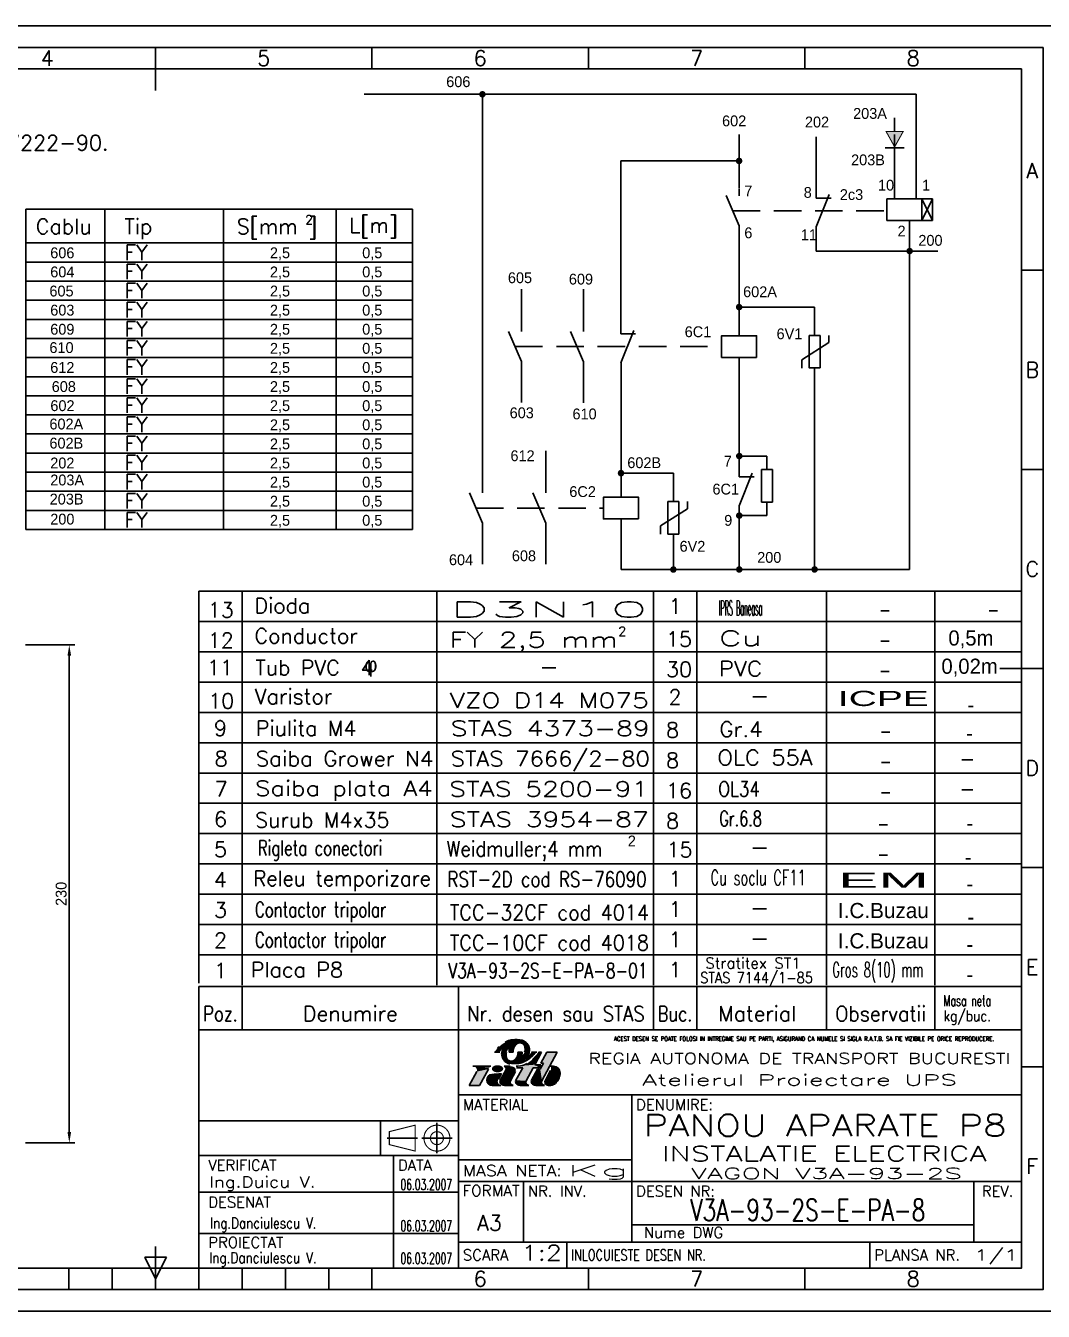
# Model space of a CAD drawing. Header units: millimetres. Extents: x 9 to 639, y 14 to 311.
# Drawn here: x 189.5 to 424.5, y 14.2 to 311.2 of the extents above; entities that cross this region are included whole.
import ezdxf
from ezdxf.enums import TextEntityAlignment as Align

# ---------------------------------------------------------------- set-up
doc = ezdxf.new("R2010")
doc.units = ezdxf.units.MM
doc.linetypes.add('HIDDEN', pattern=[9.525, 6.35, -3.175])
doc.layers.add('LIN_GR', color=3, linetype='Continuous')
doc.layers.add('LIN_SUB', color=7, linetype='Continuous')
doc.styles.add('ISO', font='SIMPLEX.shx')
doc.styles.add('ISOCP', font='SIMPLEX.SHX')
doc.styles.add('ROMANC', font='romanc')
doc.dimstyles.new('ISO-25', dxfattribs={"dimtxt": 2.5, "dimasz": 2.5, "dimexe": 1.25, "dimexo": 0.625, "dimtad": 1, "dimtxsty": 'Standard', "dimcen": 2.5, "dimadec": 0, "dimazin": 0, "dimtfac": 1, "dimtmove": 0, "dimatfit": 3, "dimfxl": 0, "dimarcsym": 0})

# ---------------------------------------------------------------- blocks, each defined once
blk = doc.blocks.new('ind3_12')
at = {"color": 70}
for p, q in [((0, 55), (-190, 55)), ((-190, 55), (-190, 0)), ((-130, 55), (-130, 0)), ((-130, 40), (0, 40)), ((-190, 26), (-130, 26))]:
    blk.add_line(p, q, dxfattribs=at)
at = {"color": 40}
for p, q in [((-121.71, 49.9), (-120.46, 49.9)), ((-118.34, 49.9), (-117.36, 49.9)), ((-115.31, 49.9), (-116.29, 49.9)), ((-111.94, 49.9), (-113.19, 49.9)), ((-112.95, 48.16), (-112.68, 48.4)), ((-112.68, 48.4), (-112.61, 48.47)), ((-110.84, 49.9), (-112.41, 46.97)), ((-110.84, 49.9), (-111.36, 49.9)), ((-109.64, 49.9), (-111.01, 47.32)), ((-107.23, 49.9), (-110.77, 43.26)), ((-107.23, 49.9), (-109.64, 49.9)), ((-125.82, 45.38), (-127.54, 42.15)), ((-122.56, 46.63), (-126.68, 46.63)), ((-123.11, 45.94), (-125.13, 42.15)), ((-120.12, 44.91), (-120.81, 43.6)), ((-119.12, 45.67), (-120.36, 43.36)), ((-118.05, 46.63), (-119.46, 46.63)), ((-116.85, 45.42), (-118, 43.26)), ((-115.18, 46.28), (-116.74, 43.36)), ((-116.7, 46.63), (-116.29, 46.65)), ((-116.6, 46.28), (-115.18, 46.28)), ((-116.29, 46.65), (-115.69, 46.73)), ((-115.69, 46.73), (-115.27, 46.82)), ((-115.27, 46.82), (-114.78, 46.97)), ((-114.78, 46.97), (-114.27, 47.24)), ((-112.77, 46.28), (-114.38, 43.26)), ((-111.75, 45.93), (-113.13, 43.36)), ((-112.77, 46.28), (-111.36, 46.28)), ((-112.41, 46.97), (-110.99, 46.97)), ((-111.75, 45.93), (-111.15, 45.93)), ((-110.99, 46.97), (-111.36, 46.28)), ((-110.41, 47.32), (-111.15, 45.93)), ((-111.01, 47.32), (-110.41, 47.32)), ((-108.74, 45.59), (-109.99, 43.26)), ((-108.78, 46.63), (-108.09, 46.63)), ((-125.13, 42.15), (-127.54, 42.15)), ((-120.23, 42.15), (-122.21, 42.15)), ((-117.39, 42.15), (-119.15, 42.15)), ((-117.39, 42.15), (-117.72, 42.33)), ((-113.77, 42.15), (-115.53, 42.15)), ((-113.77, 42.15), (-114.1, 42.33)), ((-110.16, 42.15), (-111.92, 42.15)), ((-110.16, 42.15), (-110.49, 42.33))]:
    blk.add_line(p, q, dxfattribs=at)
at = {"color": 240}
for p, q in [((-90, 40), (-90, 6)), ((-130, 34), (-190, 34)), ((-148, 34), (-148, 26)), ((-135, 33.5), (-135, 26.5)), ((-146.5, 30), (-139.5, 30)), ((-138.5, 30), (-131.5, 30)), ((-145, 26), (-145, 0)), ((-130, 25), (-90, 25)), ((-130, 20), (0, 20)), ((-115, 20), (-115, 6)), ((-11, 20), (-11, 6)), ((-190, 17.5), (-130, 17.5)), ((-90, 10), (-11, 10)), ((-190, 8), (-130, 8)), ((-130, 6), (0, 6)), ((-105, 6), (-105, 0)), ((-35, 6), (-35, 0))]:
    blk.add_line(p, q, dxfattribs=at)
at = {"color": 40}
for points in [[(-114.74, 49.9, 0.04888), (-114.64, 50.37, 0.067418), (-114.64, 50.71, 0.012512), (-114.71, 51.12, 0.046313), (-114.74, 51.23, 0.02866), (-114.83, 51.43, 0.04799), (-114.9, 51.53, 0.027533), (-115.01, 51.65, 0.02878), (-115.12, 51.74, 0.020408), (-115.27, 51.85, 0.028785), (-115.38, 51.91, 0.02307), (-115.48, 51.96, 0.025276), (-115.58, 51.99, 0.029587), (-115.69, 52.01, 0.0261), (-115.8, 52.02, 0.034106), (-115.93, 52.02, 0.03305), (-116.05, 52, 0.031407), (-116.17, 51.97, 0.027201), (-116.3, 51.91, 0.027571), (-116.45, 51.82, 0.032433), (-116.58, 51.73, 0.017982), (-116.7, 51.62, 0.025528), (-116.79, 51.53, 0.009898), (-116.89, 51.41, 0.014131), (-116.96, 51.31, 0.005952), (-117.02, 51.22, 0.007874), (-117.06, 51.15, 0.013516), (-117.13, 51.03, 0.012262), (-117.2, 50.9, 0.010996), (-117.25, 50.78, 0.020912), (-117.28, 50.71, 0.006638), (-117.28, 50.69, 0.003922), (-117.3, 50.64, 0.014081), (-117.33, 50.52, 0.011261), (-117.36, 50.37, 0.018498), (-117.36, 50.34, 0.00311), (-117.38, 50.18, 0.039527), (-117.38, 50.07, 0.0256), (-117.36, 49.9)], [(-113.68, 49.9, 0.047001), (-113.61, 50.39, 0.072657), (-113.64, 50.71, 0.024176), (-113.81, 51.3, 0.05712), (-113.92, 51.53, 0.02409), (-114.05, 51.71, 0.014395), (-114.28, 51.99, 0.046768), (-114.45, 52.15, 0.031027), (-114.74, 52.35)], [(-119.97, 49.9, 0.047001), (-120.05, 49.4, 0.072657), (-120.01, 49.08, 0.024176), (-119.84, 48.49, 0.05712), (-119.73, 48.26, 0.02409), (-119.6, 48.09, 0.014395), (-119.38, 47.81, 0.046768), (-119.2, 47.65, 0.031027), (-118.91, 47.44)], [(-118.91, 49.9, 0.04888), (-119.02, 49.43, 0.067418), (-119.01, 49.08, 0.012512), (-118.94, 48.67, 0.046313), (-118.91, 48.56, 0.02866), (-118.82, 48.37, 0.04799), (-118.75, 48.26, 0.027533), (-118.64, 48.15, 0.02878), (-118.53, 48.05, 0.020408), (-118.39, 47.95, 0.028785), (-118.28, 47.88, 0.02307), (-118.17, 47.84, 0.025276), (-118.07, 47.8, 0.029587), (-117.97, 47.78, 0.0261), (-117.85, 47.77, 0.034106), (-117.73, 47.77, 0.03305), (-117.6, 47.79, 0.031407), (-117.48, 47.83, 0.027201), (-117.36, 47.88, 0.027571), (-117.2, 47.97, 0.032433), (-117.07, 48.06, 0.017982), (-116.95, 48.18, 0.025528), (-116.87, 48.26, 0.009898), (-116.76, 48.39, 0.014131), (-116.7, 48.48, 0.005952), (-116.63, 48.57, 0.007874), (-116.59, 48.64, 0.013516), (-116.52, 48.76, 0.012262), (-116.45, 48.9, 0.010996), (-116.4, 49.02, 0.020912), (-116.38, 49.08, 0.006638), (-116.37, 49.11, 0.003922), (-116.35, 49.16, 0.014081), (-116.32, 49.28, 0.011261), (-116.29, 49.42, 0.018498), (-116.29, 49.45, 0.00311), (-116.27, 49.61, 0.039527), (-116.27, 49.73, 0.0256), (-116.29, 49.9)]]:
    blk.add_lwpolyline(points, format="xyb", dxfattribs=at)
at = {"color": 40, "flags": 128}
blk.add_lwpolyline([(-108.71, 42.18, 0.07519), (-108.1, 42.37, 0.103495), (-107.27, 43.01, 0.091904), (-106.74, 43.94, 0.085107), (-106.54, 45.08, 0.085107)], format="xyb", dxfattribs=at)
at = {"color": 240}
for points in [[(-146, 31.5, 0.25, 0.25, 0), (-140, 33, 0.25, 0.25, 0), (-140, 27, 0.25, 0.25, 0), (-146, 28.5, 0.25, 0.25, 0)], [(-135, 31.5, 0.25, 0.25, 1), (-135, 28.5, 0.25, 0.25, 1)]]:
    blk.add_lwpolyline(points, format="xyseb", close=True, dxfattribs=at)
blk.add_lwpolyline([(-135, 33, 0.25, 0.25, 1), (-135, 27, 0.25, 0.25, 1), (-135, 33, 0.25, 0.25, 1)], format="xyseb", dxfattribs=at)
at = {"color": 40}
for centre, radius, start, end in [((-96.55, 26.7), 34.29, 134.6817, 135.4865), ((-117.71, 49.53), 2.3, 144.0002, 170.76), ((-117.8, 49.83), 2.74, 113.911, 122.24), ((-115.81, 45.34), 7.65, 108.9325, 113.911), ((-115.07, 49.86), 3.27, 161.7905, 179.2848), ((-117.59, 50.52), 2.17, 96.8211, 108.9325), ((-116.41, 40.67), 12.1, 91.6964, 96.8211), ((-116.61, 47.25), 5.51, 78.6042, 91.6964), ((-116, 50.28), 2.42, 58.8019, 78.6042), ((-118.58, 49.94), 3.27, 341.7905, 359.2848), ((-115.94, 50.27), 2.3, 324.0002, 350.76), ((-145.94, 81.79), 47.13, 315, 315.973), ((-113.12, 49.86), 0.893, 316.8981, 318.6566), ((-115.09, 51.98), 4.23, 315.973, 321.3402), ((-122.28, 57.73), 13.43, 321.3402, 324.353), ((-122.21, 43.44), 1.29, 94.5979, 270), ((-177.94, 750.15), 707.62, 274.50891, 274.68697), ((-119.73, 46), 0.689, 331.9275, 66.4849), ((-117.66, 49.52), 2.42, 238.8019, 258.6042), ((-108.09, 45.08), 1.55, 0, 90), ((-120.23, 42.84), 0.689, 201.8729, 270), ((-119.75, 43.03), 0.689, 151.9275, 234.4615), ((-119.15, 43.87), 1.72, 234.4615, 270), ((-117.39, 42.94), 0.689, 151.9275, 241.9275), ((-116.14, 43.03), 0.689, 151.9275, 234.4615), ((-115.53, 43.87), 1.72, 234.4615, 270), ((-113.78, 42.94), 0.689, 151.9275, 241.9275), ((-112.52, 43.03), 0.689, 151.9275, 234.4615), ((-111.92, 43.87), 1.72, 234.4615, 270), ((-110.16, 42.94), 0.689, 151.9275, 241.9275), ((-109.38, 42.94), 0.689, 151.9275, 242.7821), ((-108.99, 43.7), 1.55, 242.7821, 280.2311)]:
    blk.add_arc(centre, radius, start, end, dxfattribs=at)
blk.add_point((0, 0))
for points in [[(-121.71, 49.9), (-120.46, 49.9), (-121.21, 50.52), (-120.18, 50.33)], [(-121.21, 50.52), (-120.18, 50.33), (-120.72, 51.03), (-119.93, 50.59)], [(-120.72, 51.03), (-119.93, 50.59), (-120.22, 51.49), (-119.57, 50.88)], [(-120.22, 51.49), (-119.57, 50.88), (-119.6, 51.93), (-118.18, 50.88)], [(-119.57, 50.88), (-118.18, 50.88), (-119.84, 50.38), (-118.6, 50.45)], [(-119.6, 51.93), (-118.18, 50.88), (-118.87, 52.35), (-118.18, 50.88)], [(-118.87, 52.35), (-118.18, 50.88), (-118.21, 52.6), (-118.18, 50.88)], [(-117.31, 50.61), (-118.27, 50.54), (-117.37, 50.27), (-118.32, 50.22)], [(-117.09, 51.1), (-118.18, 50.88), (-117.31, 50.61), (-118.27, 50.54)], [(-118.21, 52.6), (-118.18, 50.88), (-117.81, 52.68), (-118.18, 50.88)], [(-116.87, 52.76), (-118.18, 50.88), (-116.31, 52.75), (-118.18, 50.88)], [(-117.81, 52.68), (-118.18, 50.88), (-116.87, 52.76), (-118.18, 50.88)], [(-116.08, 51.99), (-116.31, 52.75), (-116.62, 51.7), (-118.18, 50.88)], [(-116.62, 51.7), (-118.18, 50.88), (-117.09, 51.1), (-118.18, 50.88)], [(-115.84, 51.99), (-116.08, 51.99), (-116.32, 51.86)], [(-116.31, 52.75), (-115.41, 52.63), (-115.84, 52.71)], [(-115.54, 51.98), (-115.41, 52.63), (-116.08, 51.99), (-116.31, 52.75)], [(-115.84, 51.99), (-115.54, 51.98), (-115.91, 51.97), (-115.51, 51.96)], [(-115.73, 51.96), (-115.33, 51.85), (-115.51, 51.96)], [(-115.09, 51.72), (-114.87, 52.42), (-115.54, 51.98), (-115.41, 52.63)], [(-115.41, 52.63), (-114.87, 52.42), (-115.11, 52.53)], [(-114.87, 51.48), (-114.18, 51.87), (-115.09, 51.72), (-114.87, 52.42)], [(-114.87, 52.42), (-114.18, 51.87), (-114.48, 52.17)], [(-114.68, 50.99), (-113.86, 51.41), (-114.87, 51.48), (-114.18, 51.87)], [(-114.63, 50.55), (-113.67, 50.85), (-114.68, 50.99), (-113.86, 51.41)], [(-114.65, 50.25), (-113.62, 50.26), (-114.63, 50.55), (-113.67, 50.85)], [(-113.67, 50.85), (-113.62, 50.26), (-113.61, 50.56)], [(-119.97, 49.9), (-118.91, 49.9), (-120.05, 49.4), (-119, 49.53)], [(-120.05, 49.4), (-119, 49.53), (-119.94, 48.79), (-119, 49.02)], [(-120.05, 49.4), (-119.94, 48.79), (-120.04, 49.24)], [(-120.04, 49.24), (-119.94, 48.79), (-120.03, 49.13)], [(-119.84, 50.38), (-118.6, 50.45), (-119.97, 49.9), (-118.91, 49.9)], [(-119.94, 48.79), (-119, 49.02), (-119.72, 48.25), (-118.92, 48.6)], [(-119.72, 48.25), (-118.92, 48.6), (-119.33, 47.76), (-118.75, 48.27)], [(-119.33, 47.76), (-118.75, 48.27), (-118.77, 47.37), (-118.43, 47.98)], [(-118.77, 47.37), (-118.43, 47.98), (-118.32, 47.19), (-118.12, 47.82)], [(-117.37, 50.27), (-118.32, 50.22), (-117.36, 49.9), (-118.34, 49.9)], [(-118.32, 47.19), (-118.12, 47.82), (-117.71, 47.07), (-117.72, 47.77)], [(-117.71, 47.07), (-117.72, 47.77), (-117.14, 47.03), (-117.33, 47.9)], [(-117.14, 47.03), (-117.33, 47.9), (-116.45, 47.06), (-117.04, 48.09)], [(-116.45, 47.06), (-117.04, 48.09), (-115.94, 47.1), (-116.74, 48.42)], [(-116.7, 48.48), (-115.12, 47.31), (-116.74, 48.42)], [(-116.7, 48.48), (-116.7, 48.48), (-116.74, 48.42)], [(-115.94, 47.1), (-116.74, 48.42), (-115.12, 47.31), (-116.74, 48.42)], [(-116.45, 48.9), (-115.12, 47.31), (-116.7, 48.48)], [(-116.4, 49.03), (-115.48, 48.92), (-116.45, 48.9), (-115.12, 47.31)], [(-116.29, 49.44), (-115.35, 49.44), (-116.4, 49.03), (-115.48, 48.92)], [(-116.29, 49.9), (-115.31, 49.9), (-116.29, 49.44), (-115.35, 49.44)], [(-115.48, 48.92), (-114.09, 48.92), (-115.01, 49.4), (-113.85, 49.33)], [(-115.48, 48.92), (-114.59, 48.13), (-115.12, 47.31)], [(-115.48, 48.92), (-114.09, 48.92), (-114.18, 47.78), (-115.12, 47.31)], [(-115.01, 49.4), (-113.85, 49.33), (-114.75, 49.87), (-113.72, 49.72)], [(-114.75, 49.87), (-113.72, 49.72), (-114.65, 50.25), (-113.62, 50.26)], [(-114.09, 48.92), (-114.18, 47.78), (-114.59, 48.13)], [(-114.09, 48.92), (-113.61, 48.17), (-114.18, 47.78)], [(-113.69, 49.23), (-112.95, 48.75), (-114.09, 48.92), (-113.61, 48.17)], [(-113.49, 47.75), (-113.9, 47.46), (-112.41, 46.97)], [(-113.4, 49.55), (-112.44, 49.28), (-113.69, 49.23), (-112.95, 48.75)], [(-113.03, 48.1), (-112.41, 46.97), (-113.49, 47.75), (-112.41, 46.97)], [(-113.19, 49.9), (-111.94, 49.9), (-113.4, 49.55), (-112.44, 49.28)], [(-112.65, 48.42), (-112.41, 46.97), (-113.03, 48.1), (-112.41, 46.97)], [(-112.22, 48.86), (-112.41, 46.97), (-112.65, 48.42), (-112.41, 46.97)], [(-111.36, 49.9), (-110.84, 49.9), (-111.76, 49.37), (-112.41, 46.97)], [(-111.76, 49.37), (-112.41, 46.97), (-112.22, 48.86), (-112.41, 46.97)], [(-110.41, 47.32), (-107.23, 49.9), (-111.15, 45.93), (-110.73, 43.34)], [(-109.64, 49.9), (-107.23, 49.9), (-111.01, 47.32), (-110.41, 47.32)], [(-125.82, 45.38), (-123.11, 45.94), (-127.54, 42.15), (-125.13, 42.15)], [(-126.68, 46.63), (-122.56, 46.63), (-126.26, 46.53), (-122.84, 46.34)], [(-126.26, 46.53), (-122.84, 46.34), (-125.96, 46.29), (-123.05, 46.05)], [(-123.05, 46.05), (-125.96, 46.29), (-123.11, 45.94), (-125.77, 45.87)], [(-125.76, 45.63), (-123.11, 45.94), (-125.82, 45.38)], [(-125.77, 45.87), (-123.11, 45.94), (-125.76, 45.63), (-123.11, 45.94)], [(-122.31, 44.73), (-120.12, 44.91), (-123.17, 44.3), (-120.81, 43.6)], [(-122.31, 44.73), (-123.17, 44.3), (-122.7, 44.64), (-123.04, 44.43)], [(-122.28, 46.18), (-122.28, 45.84), (-122.31, 46.03)], [(-122.2, 46.34), (-122.22, 45.73), (-122.28, 46.18), (-122.28, 45.84)], [(-122.07, 46.5), (-122.04, 45.53), (-122.2, 46.34), (-122.22, 45.73)], [(-121.94, 46.59), (-121.9, 45.43), (-122.07, 46.5), (-122.04, 45.53)], [(-121.78, 46.68), (-121.71, 45.34), (-121.94, 46.59), (-121.9, 45.43)], [(-121.62, 46.75), (-121.56, 45.28), (-121.78, 46.68), (-121.71, 45.34)], [(-121.46, 46.79), (-121.43, 45.25), (-121.62, 46.75), (-121.56, 45.28)], [(-121.33, 46.82), (-121.31, 45.23), (-121.46, 46.79), (-121.43, 45.25)], [(-121.21, 46.83), (-121.2, 45.22), (-121.33, 46.82), (-121.31, 45.23)], [(-121.21, 46.83), (-121.1, 46.84), (-121.09, 45.21)], [(-121.09, 45.21), (-120.9, 45.21), (-121.21, 46.83), (-121.2, 45.22)], [(-121.1, 46.84), (-120.91, 46.84), (-121.09, 45.21), (-120.9, 45.21)], [(-120.9, 45.21), (-120.91, 46.84), (-120.81, 45.22), (-120.81, 46.83)], [(-120.81, 45.22), (-120.81, 46.83), (-120.68, 45.23), (-120.69, 46.82)], [(-120.68, 45.23), (-120.69, 46.82), (-120.56, 45.25), (-120.55, 46.79)], [(-120.56, 45.25), (-120.55, 46.79), (-120.42, 45.29), (-120.43, 46.76)], [(-120.42, 45.29), (-120.43, 46.76), (-120.27, 45.34), (-120.27, 46.7)], [(-120.36, 43.36), (-116.85, 45.42), (-120.42, 42.88), (-118, 43.26)], [(-119.12, 45.67), (-116.78, 45.9), (-120.36, 43.36), (-116.85, 45.42)], [(-120.27, 45.34), (-120.27, 46.7), (-120.14, 45.41), (-120.13, 46.63)], [(-120.14, 45.41), (-120.13, 46.63), (-119.97, 45.52), (-119.99, 46.54)], [(-119.97, 45.52), (-119.99, 46.54), (-119.84, 45.65), (-119.88, 46.44)], [(-119.84, 45.65), (-119.88, 46.44), (-119.74, 45.8), (-119.77, 46.3)], [(-119.74, 45.8), (-119.77, 46.3), (-119.71, 45.9), (-119.72, 46.2)], [(-119.72, 46.2), (-119.71, 45.9), (-119.7, 46.13), (-119.69, 46.02)], [(-119.46, 46.63), (-118.05, 46.63), (-119.08, 46.21), (-117.05, 46.31)], [(-119.25, 46.4), (-119.09, 46.04), (-119.08, 46.21)], [(-119.08, 46.21), (-117.05, 46.31), (-119.12, 45.67), (-116.78, 45.9)], [(-118.05, 46.63), (-117.05, 46.31), (-117.7, 46.59), (-117.41, 46.5)], [(-117.05, 46.31), (-116.78, 45.9), (-116.88, 46.12)], [(-116.78, 45.9), (-116.85, 45.42), (-116.77, 45.67)], [(-115.18, 46.28), (-112.77, 46.28), (-116.74, 43.36), (-114.38, 43.26)], [(-116.22, 46.66), (-116.7, 46.63), (-116.6, 46.28)], [(-116.6, 46.28), (-111.36, 46.28), (-116.22, 46.66), (-112.41, 46.97)], [(-116.22, 46.66), (-115.25, 46.82), (-115, 46.76)], [(-115.25, 46.82), (-114.79, 46.97), (-115, 46.76)], [(-115, 46.76), (-115, 46.76), (-114.79, 46.97), (-114.45, 46.8)], [(-114.35, 47.19), (-112.41, 46.97), (-114.79, 46.97), (-114.45, 46.8)], [(-113.9, 47.46), (-112.41, 46.97), (-114.35, 47.19), (-112.41, 46.97)], [(-111.75, 45.93), (-111.15, 45.93), (-113.13, 43.36), (-110.77, 43.26)], [(-112.41, 46.97), (-110.99, 46.97), (-111.36, 46.28)], [(-111.15, 45.93), (-110.77, 43.26), (-110.73, 43.34)], [(-109.99, 43.26), (-108.74, 45.59), (-106.74, 43.94)], [(-108.78, 46.63), (-108.43, 46.63), (-108.69, 46.43), (-108.49, 46.44)], [(-108.74, 45.59), (-108.09, 46.63), (-108.66, 45.8)], [(-108.74, 45.59), (-106.98, 46.16), (-108.09, 46.63)], [(-108.74, 45.59), (-106.54, 45.08), (-106.98, 46.16)], [(-108.74, 45.59), (-106.74, 43.94), (-106.54, 45.08)], [(-108.69, 46.43), (-108.49, 46.44), (-108.64, 46.23), (-108.56, 46.21)], [(-108.43, 46.63), (-108.63, 46.02), (-108.09, 46.63), (-108.66, 45.8)], [(-108.66, 45.8), (-108.66, 45.8), (-108.43, 46.63), (-108.63, 46.02)], [(-108.64, 46.23), (-108.56, 46.21), (-108.63, 46.02)], [(-108.09, 46.63), (-106.98, 46.16), (-107.61, 46.55), (-107.23, 46.37)], [(-106.98, 46.16), (-106.54, 45.08), (-106.83, 45.98), (-106.62, 45.57)], [(-106.54, 45.08), (-106.74, 43.94), (-106.59, 44.51)], [(-123.17, 44.3), (-120.81, 43.6), (-123.49, 43.38), (-120.95, 43.16)], [(-123.17, 44.3), (-123.49, 43.38), (-123.29, 44.14), (-123.45, 43.79)], [(-123.49, 43.38), (-120.95, 43.16), (-123.49, 43.38), (-120.87, 42.58)], [(-123.49, 43.38), (-123.1, 42.51), (-123.42, 43), (-123.25, 42.69)], [(-123.49, 43.38), (-120.87, 42.58), (-123.1, 42.51), (-120.62, 42.27)], [(-123.1, 42.51), (-122.21, 42.15), (-122.93, 42.37), (-122.61, 42.22)], [(-123.1, 42.51), (-120.62, 42.27), (-122.21, 42.15), (-120.23, 42.15)], [(-120.42, 42.88), (-120.36, 43.36), (-120.43, 43.1)], [(-120.42, 42.88), (-118, 43.26), (-120.15, 42.47), (-118.06, 42.75)], [(-120.15, 42.47), (-120.42, 42.88), (-120.32, 42.64)], [(-120.15, 42.47), (-118.06, 42.75), (-119.15, 42.15), (-117.72, 42.33)], [(-119.15, 42.15), (-120.15, 42.47), (-119.72, 42.25)], [(-119.15, 42.15), (-117.72, 42.33), (-117.39, 42.15)], [(-118.02, 43.03), (-117.9, 42.55), (-118.06, 42.75)], [(-116.74, 43.36), (-116.81, 42.88), (-116.82, 43.14)], [(-116.74, 43.36), (-114.38, 43.26), (-116.81, 42.88), (-114.44, 42.75)], [(-116.52, 42.46), (-116.81, 42.88), (-116.71, 42.66)], [(-116.81, 42.88), (-114.44, 42.75), (-116.52, 42.46), (-114.12, 42.34)], [(-115.53, 42.15), (-116.54, 42.47), (-116.1, 42.25)], [(-116.52, 42.46), (-114.12, 42.34), (-115.53, 42.15), (-113.77, 42.15)], [(-114.42, 42.94), (-114.29, 42.55), (-114.44, 42.75)], [(-114.36, 43.31), (-114.4, 43.15), (-114.38, 43.26)], [(-113.13, 43.36), (-113.19, 42.89), (-113.2, 43.13)], [(-113.13, 43.36), (-110.77, 43.26), (-113.19, 42.89)], [(-113.19, 42.89), (-110.77, 43.26), (-110.82, 42.72)], [(-112.92, 42.47), (-113.19, 42.89), (-113.1, 42.66)], [(-113.19, 42.89), (-110.82, 42.72), (-112.92, 42.47)], [(-112.92, 42.47), (-110.82, 42.72), (-111.92, 42.15)], [(-111.92, 42.15), (-112.92, 42.47), (-112.49, 42.25)], [(-110.82, 42.72), (-111.92, 42.15), (-110.49, 42.33)], [(-110.49, 42.33), (-110.16, 42.15), (-111.92, 42.15)], [(-110.8, 42.98), (-110.66, 42.53), (-110.82, 42.72)], [(-110.73, 43.34), (-110.78, 43.14), (-110.77, 43.26)], [(-109.99, 43.26), (-110.04, 42.73), (-110.07, 42.99)], [(-110.04, 42.73), (-109.99, 43.26), (-109.7, 42.32)], [(-109.7, 42.32), (-110.04, 42.73), (-109.91, 42.5)], [(-109.99, 43.26), (-107.27, 43.01), (-106.74, 43.94)], [(-109.99, 43.26), (-108.1, 42.37), (-107.27, 43.01)], [(-109.99, 43.26), (-108.71, 42.18), (-108.1, 42.37)], [(-109.99, 43.26), (-109.7, 42.32), (-108.71, 42.18)], [(-108.71, 42.18), (-109.7, 42.32), (-109.23, 42.17)], [(-109.7, 42.32), (-109.7, 42.32), (-108.71, 42.18)], [(-107.27, 43.01), (-108.1, 42.37), (-107.66, 42.64)], [(-106.74, 43.94), (-107.27, 43.01), (-106.96, 43.45)]]:
    blk.add_solid(points, dxfattribs=at)
at = {"color": 40, "style": 'ISO', "width": 0.77078}
blk.add_text('ACEST DESEN SE POATE FOLOSI IN INTREGIME SAU PE PARTI, ASIGURAND CA NUMELE SI SIGLA R.A.T.B. SA FIE VIZIBILE PE ORICE REPRODUCERE.', height=1, dxfattribs=at).set_placement((-94.13, 52.45), (-6.3, 52.45), align=Align.FIT)
at = {"color": 240}
for s, style, width, p, p2 in [('REGIA AUTONOMA DE TRANSPORT BUCURESTI', 'ROMANC', 1.063101, (-100.04, 47.17), (-2.58, 47.17)), ('Atelierul Proiectare UPS', 'ROMANC', 1.425107, (-87.65, 42.18), (-14.86, 42.18)), ('MASA NETA:', 'ISO', 1.009422, (-129, 21.25), (-106.17, 21.25)), ('FORMAT', 'ISO', 0.917397, (-129.11, 16.61), (-115.89, 16.61)), ('INLOCUIESTE DESEN NR.', 'ISO', 0.687691, (-104, 1.75), (-72.89, 1.75))]:
    blk.add_text(s, height=2.5, dxfattribs=dict(at, style=style, width=width)).set_placement(p, p2, align=Align.FIT)
at = {"color": 240, "style": 'ISO'}
for s, p in [('MATERIAL', (-129, 36.5)), ('DENUMIRE:', (-89, 36.5)), ('VERIFICAT', (-187.81, 22.5)), ('DATA', (-144, 22.5)), ('NR. INV.', (-114, 16.5)), ('DESEN NR:', (-89, 16.5)), ('DESENAT', (-187.81, 13.97)), ('PROIECTAT', (-187.81, 4.66)), ('SCARA', (-129, 1.75)), ('PLANSA NR.', (-34, 1.75))]:
    blk.add_text(s, height=2.5, dxfattribs=at).set_placement(p)
blk.add_text('REV.', height=2.5, dxfattribs=at).set_placement((-5.5, 17.75), align=Align.MIDDLE)
at = {"color": 50, "style": 'ISO'}
for tag, height, width, p, p2 in [('MATERIAL', 3.5, 1.837708, (-127.1, 31.84), (-91.87, 31.84)), ('STAS_MATERIAL', 3.5, 2.784754, (-126.09, 25.95), (-91.75, 25.95)), ('ANSAMBLU', 3.5, 2.48631, (-83.01, 24.67), (-8.01, 24.67)), ('VERIFICAT', 2.5, 0.86708, (-187.61, 18.63), (-163.04, 18.63)), ('DESENAT', 2.5, 1.026691, (-187.39, 9.14), (-162.83, 9.14)), ('PROIECTAT', 2.5, 1.037581, (-187.61, 1.12), (-162.78, 1.12)), ('SCARA', 3.5, 1.565143, (-115.5, 1.75), (-106.11, 1.75))]:
    blk.add_attdef(tag, text='', height=height, dxfattribs=dict(at, width=width)).set_placement(p, p2, align=Align.FIT)
at = {"color": 70, "style": 'ISO'}
for tag, width, p, p2 in [('DENUMIRE_DESEN', 1.844561, (-87.29, 30.44), (-3.41, 30.44)), ('NUMAR_DESEN', 1.112195, (-76.49, 10.87), (-22.2, 10.87))]:
    blk.add_attdef(tag, text='', height=5, dxfattribs=dict(at, width=width)).set_placement(p, p2, align=Align.FIT)
at = {"color": 240, "style": 'ISO'}
for tag, width, p, p2 in [('MASA', 3.701178, (-105.03, 21.25), (-90.49, 21.25)), ('SUBANSAMBLU', 3.628523, (-76.35, 20.58), (-13.71, 20.58)), ('DATA', 0.588678, (-143.42, 18.04), (-131.51, 18.04)), ('DATA', 0.588678, (-143.42, 8.49), (-131.51, 8.49)), ('DATA', 0.588678, (-143.42, 0.97), (-131.51, 0.97)), ('PLANSA', 1.983142, (-10.91, 1.75), (-0.76, 1.75))]:
    blk.add_attdef(tag, text='', height=2.5, dxfattribs=dict(at, width=width)).set_placement(p, p2, align=Align.FIT)
at = {"color": 50, "style": 'ISO'}
blk.add_attdef('FORMAT', text='', height=3.5, dxfattribs=at).set_placement((-122.83, 8.67), align=Align.CENTER)
at = {"color": 240, "style": 'ISO'}
blk.add_attdef('NUME_DWG', (-87.2, 6.95), '', height=2.5, dxfattribs=at)
blk = doc.blocks.new('a3')
at = {"color": 70}
for p, q in [((-210, 282), (-210, 292)), ((-160, 287), (-160, 292)), ((-110, 287), (-110, 292)), ((-60, 287), (-60, 292)), ((-5, 240.5), (-10, 240.5)), ((-5, 194.5), (-10, 194.5)), ((-15, 148.5), (-5, 148.5)), ((-5, 102.5), (-10, 102.5)), ((-5, 56.5), (-10, 56.5)), ((-210, 10), (-210, 15)), ((-212.5, 12.5), (-207.5, 12.5)), ((-210, 7.5), (-212.5, 12.5)), ((-207.5, 12.5), (-210, 7.5)), ((-230, 5), (-230, 10)), ((-220, 5), (-220, 10)), ((-210, 10), (-210, 5)), ((-200, 5), (-200, 10)), ((-190, 5), (-190, 10)), ((-180, 5), (-180, 10)), ((-170, 5), (-170, 10)), ((-160, 5), (-160, 10)), ((-110, 5), (-110, 10)), ((-60, 5), (-60, 10)), ((-260, 5), (-160, 5))]:
    blk.add_line(p, q, dxfattribs=at)
at = {"color": 240}
for points in [[(0, 297), (-420, 297), (-420, 0), (0, 0)], [(-5, 292), (-415, 292), (-415, 5), (-5, 5)]]:
    blk.add_lwpolyline(points, close=True, dxfattribs=at)
at = {"color": 70}
blk.add_lwpolyline([(-10, 287), (-410, 287), (-410, 10), (-10, 10)], close=True, dxfattribs=at)
at = {"color": 50, "style": 'ISO'}
for s, p in [('4', (-235, 289.5)), ('5', (-185, 289.5)), ('6', (-135, 289.5)), ('7', (-85, 289.5)), ('8', (-35, 289.5)), ('A', (-7.5, 263.5)), ('B', (-7.5, 217.5)), ('C', (-7.5, 171.5)), ('D', (-7.5, 125.5)), ('E', (-7.5, 79.5)), ('F', (-7.5, 33.5)), ('6', (-135, 7.5)), ('7', (-85, 7.5)), ('8', (-35, 7.5))]:
    blk.add_text(s, height=3.5, dxfattribs=at).set_placement(p, align=Align.MIDDLE)
blk = doc.blocks.new('*D7')
at = {"color": 0, "lineweight": -2}
for p, q in [((189.41, 168.15), (200.77, 168.15)), ((199.52, 165.65), (199.52, 55.65)), ((189.41, 53.15), (200.77, 53.15))]:
    blk.add_line(p, q, dxfattribs=at)
at = {"color": 0}
for points in [[(199.1, 165.65), (199.94, 165.65), (199.52, 168.15)], [(199.1, 55.65), (199.94, 55.65), (199.52, 53.15)]]:
    blk.add_solid(points, dxfattribs=at)
at = {"layer": 'Defpoints', "color": 0}
for p in [(188.79, 168.15), (188.79, 53.15), (199.52, 53.15)]:
    blk.add_point(p, dxfattribs=at)
at = {"color": 0, "insert": (197.65, 110.65), "char_height": 2.5, "attachment_point": 5, "rotation": 90}
blk.add_mtext('230', dxfattribs=at)

msp = doc.modelspace()

# ---------------------------------------------------------------- linework, layer by layer
at = {"color": 2}
for p, q in [((267.6361, 295.3711), (294.9463, 295.3711)), ((395.1257, 295.3711), (294.9285, 295.3711)), ((294.9463, 255.5725), (294.9463, 295.3711)), ((395.1257, 286.0598), (395.1257, 295.3711)), ((390.1619, 286.8022), (390.1619, 289.9056)), ((354.2339, 273.7483), (354.2339, 286.0598)), ((372.0518, 273.2132), (372.0518, 285.5248)), ((390.1619, 273.7483), (390.1619, 286.0598)), ((395.1257, 273.7483), (395.1257, 286.0598)), ((390.1619, 283.1287), (390.1619, 279.904)), ((326.9237, 279.98), (354.2339, 279.98)), ((326.9237, 255.5725), (326.9237, 279.98)), ((354.2339, 271.9452), (354.2339, 273.5808)), ((390.1619, 271.2483), (390.1619, 273.7483)), ((395.1257, 271.2483), (395.1257, 273.7483)), ((354.2339, 264.9632), (351.2339, 271.9632)), ((372.0518, 271.3744), (372.0518, 273.2132)), ((372.0518, 264.7132), (375.0518, 272.2132)), ((398.9102, 271.2483), (388.3461, 271.2483)), ((388.3461, 271.2483), (388.3461, 266.2483)), ((398.9102, 266.2483), (398.9102, 271.2483)), ((354.2339, 264.9632), (354.2339, 263.5832)), ((372.0518, 264.7132), (372.0518, 259.1489)), ((388.3461, 266.2483), (398.9102, 266.2483)), ((393.6281, 263.7468), (393.6281, 266.2483)), ((354.2339, 255.5725), (354.2339, 264.2732)), ((393.6281, 255.5725), (393.6281, 263.7468)), ((372.0518, 259.1489), (400.0976, 259.1489)), ((294.9463, 204.8968), (294.9463, 255.5725)), ((326.9237, 241.8321), (326.9237, 255.5725)), ((354.2339, 255.5725), (354.2339, 245.8326)), ((393.6281, 185.6036), (393.6281, 255.5725)), ((303.9951, 242.2235), (303.9951, 250.3507)), ((318.3059, 242.1996), (318.3059, 250.3269)), ((354.2339, 246.2076), (371.6725, 246.2076)), ((354.2339, 245.8326), (354.2339, 242.0821)), ((371.6725, 246.2076), (371.6725, 240.888)), ((303.9951, 233.606), (300.9951, 240.606)), ((303.9951, 240.5879), (303.9951, 242.2235)), ((318.3059, 233.5821), (315.3059, 240.5821)), ((318.3059, 240.5641), (318.3059, 242.1996)), ((326.9237, 239.9932), (326.9237, 241.8321)), ((326.9237, 233.3321), (329.9237, 240.8321)), ((354.2339, 239.5821), (354.2339, 242.0821)), ((371.6725, 239.638), (371.6725, 240.888)), ((368.695, 234.0556), (374.941, 237.9968)), ((374.941, 237.9968), (374.941, 239.647)), ((303.9951, 233.606), (303.9951, 232.226)), ((303.9951, 224.1403), (303.9951, 232.2676)), ((318.3059, 233.5821), (318.3059, 232.2021)), ((318.3059, 224.1165), (318.3059, 232.2438)), ((326.9583, 233.4186), (326.9583, 202.2793)), ((354.2685, 208.8301), (354.2685, 234.5821)), ((368.695, 232.085), (368.695, 234.0556)), ((371.6725, 232.138), (371.6725, 222.6645)), ((371.6725, 213.1946), (371.6725, 222.6645)), ((309.554, 204.8968), (309.554, 213.0241)), ((360.6761, 211.7859), (354.2685, 211.7859)), ((360.6761, 208.6658), (360.6761, 211.7859)), ((371.6725, 213.1946), (371.6725, 185.5944)), ((354.2685, 206.9912), (354.2685, 208.8301)), ((326.9583, 207.8437), (339.0502, 207.8437)), ((339.0502, 207.8437), (339.0502, 202.5241)), ((354.2685, 200.3301), (357.2685, 207.8301)), ((294.9463, 196.2793), (291.9463, 203.2793)), ((294.9463, 203.2613), (294.9463, 204.8968)), ((309.554, 196.2793), (306.554, 203.2793)), ((309.554, 203.2613), (309.554, 204.8968)), ((339.0502, 201.2741), (339.0502, 202.5241)), ((336.0727, 195.6917), (342.3187, 199.6329)), ((342.3187, 199.6329), (342.3187, 201.2831)), ((354.2685, 200.3301), (354.2685, 198.8301)), ((360.6761, 201.1658), (360.6761, 198.0457)), ((294.9463, 196.2793), (294.9463, 194.8993)), ((309.554, 196.2793), (309.554, 194.8993)), ((326.9786, 185.5757), (326.9786, 197.2793)), ((354.2685, 198.8301), (354.2685, 195.6928)), ((360.6761, 198.0457), (354.2685, 198.0457)), ((294.9463, 186.8137), (294.9463, 194.9409)), ((309.554, 186.8137), (309.554, 194.9409)), ((336.0727, 193.7211), (336.0727, 195.6917)), ((339.0502, 193.7741), (339.0502, 185.5808)), ((354.2685, 185.5871), (354.2685, 195.6928)), ((326.9786, 185.5757), (393.6281, 185.6036))]:
    msp.add_line(p, q, dxfattribs=at)
at = {"color": 1}
for p, q in [((189.4714, 268.8492), (189.4714, 194.8215)), ((189.4714, 268.8492), (278.8249, 268.8492)), ((207.6955, 268.8492), (207.6955, 194.8215)), ((235.1754, 268.8492), (235.1754, 194.8215)), ((261.1533, 268.8492), (261.1533, 194.8215)), ((278.8249, 268.8492), (278.8249, 194.8215)), ((189.4714, 261.0302), (278.8249, 261.0302)), ((190.0239, 261.0302), (278.8249, 261.0302)), ((189.4714, 256.6163), (278.8249, 256.6163)), ((189.4714, 252.2024), (278.8249, 252.2024)), ((189.4714, 247.7885), (278.8249, 247.7885)), ((189.4714, 243.3746), (278.8249, 243.3746)), ((189.4714, 238.9607), (278.8249, 238.9607)), ((189.4714, 234.5468), (278.8249, 234.5468)), ((189.4714, 230.1328), (278.8249, 230.1328)), ((189.4714, 225.7189), (278.8249, 225.7189)), ((189.4714, 221.305), (278.8249, 221.305)), ((189.4714, 216.8911), (278.8249, 216.8911)), ((189.4714, 212.4772), (278.8249, 212.4772)), ((189.4714, 208.0633), (278.8249, 208.0633)), ((189.4714, 203.6494), (278.8249, 203.6494)), ((189.4714, 199.2355), (278.8249, 199.2355)), ((189.4714, 194.8215), (278.8249, 194.8215))]:
    msp.add_line(p, q, dxfattribs=at)
at = {"color": 2, "linetype": 'HIDDEN'}
for p, q in [((352.7339, 268.4632), (388.3461, 268.4632)), ((302.5054, 237.0821), (350.1839, 237.0821)), ((293.4463, 199.7793), (322.9083, 199.7793))]:
    msp.add_line(p, q, dxfattribs=at)
at = {"color": 240}
for p, q in [((229.4378, 180.5665), (419.5479, 180.5665)), ((229.4378, 173.5665), (419.5479, 173.5665)), ((229.4378, 166.5665), (419.5479, 166.5665)), ((229.4378, 159.5665), (419.5479, 159.5665)), ((229.4378, 152.5665), (419.5479, 152.5665)), ((229.4378, 145.5665), (419.5479, 145.5665)), ((229.4378, 138.5665), (419.5479, 138.5665)), ((229.4378, 131.5665), (419.5479, 131.5665)), ((229.4378, 124.5665), (419.5479, 124.5665)), ((229.4378, 117.5665), (419.5479, 117.5665)), ((229.4378, 110.5665), (419.5479, 110.5665)), ((229.4378, 103.5665), (419.5479, 103.5665)), ((229.4378, 96.5665), (419.5479, 96.5665))]:
    msp.add_line(p, q, dxfattribs=at)
at = {"color": 2, "const_width": 0.75}
for points in [[(294.5713, 295.3711, 1), (295.3213, 295.3711, 1)], [(353.8589, 279.98, 1), (354.6089, 279.98, 1)], [(393.253, 259.1489, 1), (394.003, 259.1489, 1)], [(353.8589, 246.2076, 1), (354.6089, 246.2076, 1)], [(353.8935, 211.7859, 1), (354.6435, 211.7859, 1)], [(326.5833, 207.8437, 1), (327.3333, 207.8437, 1)], [(353.8935, 198.0457, -1), (354.6435, 198.0457, -1)], [(338.6752, 185.5808, 1), (339.4252, 185.5808, 1)], [(353.8935, 185.5871, 1), (354.6435, 185.5871, 1)], [(371.2975, 185.5944, 1), (372.0475, 185.5944, 1)]]:
    msp.add_lwpolyline(points, format="xyb", close=True, dxfattribs=at)
at = {"color": 2, "const_width": 0.24, "flags": 128}
msp.add_lwpolyline([(390.1619, 283.2283), (392.1239, 286.7582), (388.1999, 286.7582)], close=True, dxfattribs=at)
at = {"color": 2, "flags": 128}
for points in [[(392.3267, 283.0039), (387.995, 283.0039)], [(372.0518, 271.3744), (375.4665, 271.3744)], [(326.9237, 239.9932), (330.3384, 239.9932)], [(354.2685, 206.9912), (357.6832, 206.9912)]]:
    msp.add_lwpolyline(points, dxfattribs=at)
at = {"color": 2}
for points in [[(398.9102, 266.2483), (396.445, 271.2483)], [(398.9102, 271.2483), (396.445, 266.2483), (396.445, 271.2483)]]:
    msp.add_lwpolyline(points, dxfattribs=at)
at = {"color": 2, "flags": 128}
for points in [[(358.2839, 234.5821), (358.2839, 239.5821), (350.1839, 239.5821), (350.1839, 234.5821)], [(372.9225, 232.138), (372.9225, 239.638), (370.4225, 239.638), (370.4225, 232.138)], [(361.9261, 201.1658), (361.9261, 208.6658), (359.4261, 208.6658), (359.4261, 201.1658)], [(331.0083, 197.2793), (331.0083, 202.2793), (322.9083, 202.2793), (322.9083, 197.2793)], [(340.3002, 193.7741), (340.3002, 201.2741), (337.8002, 201.2741), (337.8002, 193.7741)]]:
    msp.add_lwpolyline(points, close=True, dxfattribs=at)
at = {"color": 70}
for points in [[(229.4378, 89.9948), (229.4378, 180.5665)], [(239.4378, 89.5665), (239.4378, 180.5665)], [(284.4378, 89.5665), (284.4378, 180.5665)], [(334.4378, 89.5665), (334.4378, 180.5665)], [(344.4378, 89.5665), (344.4378, 180.5665)], [(374.4378, 89.5665), (374.4378, 180.5665)], [(399.4378, 89.5665), (399.4378, 180.5665)]]:
    msp.add_lwpolyline(points, dxfattribs=at)
at = {"color": 3}
for points in [[(229.4378, 89.2145), (419.4378, 89.2145)], [(229.4378, 79.2145), (229.4378, 89.2145)], [(239.4378, 79.2145), (239.4378, 89.2145)], [(289.4378, 79.2145), (289.4378, 89.2145)], [(334.4378, 79.2145), (334.4378, 89.2145)], [(344.4378, 79.2145), (344.4378, 89.2145)], [(374.4378, 79.2145), (374.4378, 89.2145)], [(399.4378, 79.2145), (399.4378, 89.2145)]]:
    msp.add_lwpolyline(points, dxfattribs=at)
at = {"color": 2}
msp.add_solid([(390.1711, 283.2216), (388.246, 286.7395), (392.0725, 286.7632)], dxfattribs=at)

# ---------------------------------------------------------------- block references
msp.add_blockref('a3', (429.4378, 14.2145))
at = {"color": 1}
ref = msp.add_blockref('ind3_12', (419.4378, 24.2145), dxfattribs=at)
ref.add_attrib('DENUMIRE_DESEN', 'PANOU APARATE P8', dxfattribs={"color": 70, "height": 5, "style": 'ISO', "width": 1.077404}).set_placement((332.1465, 54.6526), (416.0301, 54.6526), align=Align.FIT)
ref.add_attrib('ANSAMBLU', 'INSTALATIE ELECTRICA', dxfattribs={"color": 50, "height": 3.5, "style": 'ISO', "width": 1.27485}).set_placement((336.4279, 48.8893), (411.4315, 48.8893), align=Align.FIT)
ref.add_attrib('SUBANSAMBLU', 'VAGON V3A-93-2S', dxfattribs={"color": 240, "height": 2.5, "style": 'ISO', "width": 1.675592}).set_placement((343.0878, 44.7943), (405.723, 44.7943), align=Align.FIT)
ref.add_attrib('NUMAR_DESEN', 'V3A-93-2S-E-PA-8', dxfattribs={"color": 70, "height": 5, "style": 'ISO', "width": 0.655172}).set_placement((342.9526, 35.0877), (397.2383, 35.0877), align=Align.FIT)
ref.add_attrib('NUME_DWG', 'Nume DWG', (332.2406, 31.1643), dxfattribs={"color": 240, "height": 2.5, "style": 'ISO'})
ref.add_attrib('PLANSA', '1/1', dxfattribs={"color": 240, "height": 2.5, "style": 'ISO', "width": 1.983142}).set_placement((408.5298, 25.9645), (418.6816, 25.9645), align=Align.FIT)
ref.add_attrib('FORMAT', 'A3', dxfattribs={"color": 50, "height": 3.5, "style": 'ISO'}).set_placement((296.6036, 32.8838), align=Align.CENTER)
ref.add_attrib('SCARA', '1:2', dxfattribs={"color": 50, "height": 3.5, "style": 'ISO', "width": 1.252114}).set_placement((303.9396, 25.9645), (313.3305, 25.9645), align=Align.FIT)
ref.add_attrib('MASA', 'Kg', dxfattribs={"color": 240, "height": 2.5, "style": 'ISO', "width": 3.701178}).set_placement((314.403, 45.4645), (328.9433, 45.4645), align=Align.FIT)
ref.add_attrib('VERIFICAT', 'Ing.Duicu V.', dxfattribs={"color": 50, "height": 2.5, "style": 'ISO', "width": 1.133873}).set_placement((231.8317, 42.8469), (256.3989, 42.8469), align=Align.FIT)
ref.add_attrib('DATA', '06.03.2007', dxfattribs={"color": 240, "height": 2.5, "style": 'ISO', "width": 0.575145}).set_placement((276.0165, 42.2509), (287.9303, 42.2509), align=Align.FIT)
ref.add_attrib('DESENAT', 'Ing.Danciulescu V.', dxfattribs={"color": 50, "height": 2.5, "style": 'ISO', "width": 0.734395}).set_placement((232.0453, 33.3495), (256.6125, 33.3495), align=Align.FIT)
ref.add_attrib('DATA', '06.03.2007', dxfattribs={"color": 240, "height": 2.5, "style": 'ISO', "width": 0.575145}).set_placement((276.0165, 32.7031), (287.9303, 32.7031), align=Align.FIT)
ref.add_attrib('PROIECTAT', 'Ing.Danciulescu V.', dxfattribs={"color": 50, "height": 2.5, "style": 'ISO', "width": 0.742185}).set_placement((231.8317, 25.3307), (256.6595, 25.3307), align=Align.FIT)
ref.add_attrib('DATA', '06.03.2007', dxfattribs={"color": 240, "height": 2.5, "style": 'ISO', "width": 0.575145}).set_placement((276.0165, 25.1842), (287.9303, 25.1842), align=Align.FIT)

# ---------------------------------------------------------------- texts
at = {"color": 2}
for s, p in [('606', (286.5876, 297.0306)), ('203A', (380.5679, 289.6974)), ('602', (350.3021, 287.9743)), ('202', (369.4415, 287.7152)), ('203B', (380.1011, 278.9702)), ('7', (355.4265, 271.7658)), ('8', (369.1624, 271.4526)), ('2c3', (377.4998, 270.9471)), ('10', (386.3134, 273.1237)), ('1', (396.4946, 273.1237)), ('6', (355.4398, 262.1175)), ('2', (390.8249, 262.5193)), ('11', (368.4942, 261.6614)), ('200', (395.6417, 260.3798)), ('606', (195.124, 257.4946)), ('2,5', (245.8651, 257.4946)), ('0,5', (267.179, 257.4946)), ('604', (195.124, 253.0807)), ('2,5', (245.8651, 253.0807)), ('0,5', (267.179, 253.0807)), ('605', (300.8322, 251.7387)), ('609', (314.9154, 251.4186)), ('605', (194.9314, 248.6668)), ('2,5', (245.8651, 248.6668)), ('0,5', (267.179, 248.6668)), ('602A', (355.1652, 248.4979)), ('603', (195.124, 244.2529)), ('2,5', (245.8651, 244.2529)), ('0,5', (267.179, 244.2529)), ('609', (195.124, 239.8389)), ('2,5', (245.8651, 239.8389)), ('0,5', (267.179, 239.8389)), ('6C1', (341.6655, 239.26)), ('6V1', (362.8899, 238.7919)), ('610', (194.9314, 235.6015)), ('2,5', (245.8651, 235.425)), ('0,5', (267.179, 235.425)), ('612', (195.124, 231.0111)), ('2,5', (245.8651, 231.0111)), ('0,5', (267.179, 231.0111)), ('608', (195.4614, 226.5972)), ('2,5', (245.8651, 226.5972)), ('0,5', (267.179, 226.5972)), ('602', (195.1518, 222.1833)), ('2,5', (245.8651, 222.1833)), ('0,5', (267.179, 222.1833)), ('603', (301.2361, 220.5313)), ('610', (315.7485, 220.2747)), ('602A', (194.9314, 217.9459)), ('2,5', (245.8651, 217.7694)), ('0,5', (267.179, 217.7694)), ('602B', (194.9314, 213.532)), ('2,5', (245.8651, 213.3555)), ('0,5', (267.179, 213.3555)), ('202', (195.124, 208.9416)), ('2,5', (245.8651, 208.9416)), ('0,5', (267.179, 208.9416)), ('612', (301.4254, 210.6135)), ('602B', (328.4149, 209.0089)), ('7', (350.6986, 209.3718)), ('203A', (195.1279, 205.0162)), ('2,5', (245.8651, 204.5276)), ('0,5', (267.179, 204.5276)), ('6C1', (348.082, 202.9062)), ('203B', (194.9962, 200.6023)), ('2,5', (245.8651, 200.1137)), ('0,5', (267.179, 200.1137)), ('6C2', (315.0161, 202.3331)), ('200', (195.124, 195.9733)), ('2,5', (245.8651, 195.6998)), ('0,5', (267.179, 195.6998)), ('9', (350.7959, 195.6902)), ('6V2', (340.487, 189.6972)), ('604', (287.2187, 186.586)), ('608', (301.7509, 187.4998)), ('200', (358.4114, 187.133)), ('2', (328.529, 121.6153))]:
    msp.add_text(s, height=2.5, dxfattribs=at).set_placement(p)
at = {"color": 50}
for s, width, p, p2 in [('    -    ', 0.666667, (377.4435, 174.6697), (398.4435, 174.6697)), ('    -    ', 0.666667, (402.4435, 174.6697), (423.4435, 174.6697)), ('    -    ', 0.666667, (377.4435, 167.6697), (398.4435, 167.6697)), ('    -    ', 0.666667, (377.4435, 160.6697), (398.4435, 160.6697)), ('ICPE', 1.8, (377.0533, 154.0487), (398.0533, 154.0487)), ('    -    ', 0.666667, (377.5536, 146.6697), (398.5536, 146.6697)), ('    -    ', 0.666667, (377.5536, 139.6697), (398.5536, 139.6697)), ('    -    ', 0.666667, (377.5536, 132.6697), (398.5536, 132.6697)), ('    -    ', 0.666667, (377.0533, 125.2587), (398.0533, 125.2587)), ('    -    ', 0.666667, (377.0533, 118.2587), (398.0533, 118.2587)), ('EM', 3.6, (377.0533, 112.0487), (398.0533, 112.0487)), ('I.C.Buzau', 0.857143, (377.0533, 105.0487), (398.0533, 105.0487)), ('I.C.Buzau', 0.857143, (377.0533, 98.0487), (398.0533, 98.0487))]:
    msp.add_text(s, height=3.5, dxfattribs=dict(at, width=width)).set_placement(p, p2, align=Align.FIT)
for s, p in [('0,5m', (407.7754, 168.0158)), ('0,02m', (407.4675, 161.4893)), ('-', (407.7329, 152.5665)), ('-', (407.425, 146.04)), ('-', (407.5533, 125.2587)), ('-', (407.1613, 117.4231)), ('-', (407.5533, 111.2587)), ('-', (407.7329, 103.5665)), ('-', (407.5533, 97.2587)), ('-', (407.5533, 90.2587))]:
    msp.add_text(s, height=3.5, dxfattribs=at).set_placement(p, align=Align.CENTER)
at = {"layer": 'LIN_GR', "color": 3, "style": 'ISOCP'}
for s, p in [('13', (234.5072, 174.4744)), ('12', (234.5072, 167.4744)), ('11', (234.3276, 161.1665)), ('10', (234.6173, 153.4744)), ('9', (234.4378, 147.1665)), ('6', (234.4378, 126.1665)), ('5', (234.4378, 119.1665)), ('4', (234.4378, 112.1665)), ('3', (234.4378, 105.1665)), ('2', (234.4378, 98.1665)), ('1', (234.4378, 91.1665))]:
    msp.add_text(s, height=3.5, dxfattribs=at).set_placement(p, align=Align.CENTER)
for s, p in [('8', (233.1023, 140.1266)), ('7', (233.1023, 133.1266))]:
    msp.add_text(s, height=3.5, dxfattribs=at).set_placement(p)
at = {"layer": 'LIN_SUB', "color": 2, "style": 'ISOCP'}
for s, height, p in [('1.Organele de asamblare se acopera AE/OL/Zn40-SL-Pas-STAS 7222-90.', 3.5, (25.2767, 282.4181)), ('2', 2.1, (254.0053, 265.3423)), ('L[m]', 3.5, (264.1997, 263.3358)), ('Cablu', 3.5, (191.808, 263.0835)), ('Tip', 3.5, (212.2566, 263.0835)), ('S[mm ]', 3.5, (238.1972, 263.0835)), ('FY', 3.5, (212.2566, 257.0608)), ('FY', 3.5, (212.2566, 252.6469)), ('FY', 3.5, (212.2566, 248.233)), ('FY', 3.5, (212.2566, 243.8191)), ('FY', 3.5, (212.2566, 239.4052)), ('FY', 3.5, (212.2566, 234.9913)), ('FY', 3.5, (212.2566, 230.5773)), ('FY', 3.5, (212.2566, 226.1634)), ('FY', 3.5, (212.2566, 221.7495)), ('FY', 3.5, (212.2566, 217.3356)), ('FY', 3.5, (212.2566, 212.9217)), ('FY', 3.5, (212.2566, 208.5078)), ('FY', 3.5, (212.2566, 204.0939)), ('FY', 3.5, (212.2566, 199.68)), ('FY', 3.5, (212.2566, 195.266))]:
    msp.add_text(s, height=height, dxfattribs=at).set_placement(p)
at = {"layer": 'LIN_SUB', "color": 50, "style": 'ISOCP'}
for s, p in [('Dioda', (242.2948, 175.4982)), ('Conductor', (242.2948, 168.4982)), ('15', (337.3624, 167.761)), ('Tub PVC  4', (242.505, 161.1527)), ('30', (337.3624, 160.761)), ('Varistor', (242.4049, 154.4982)), ('Piulita M4', (242.6152, 147.1527)), ('8', (337.3624, 146.761)), ('8', (337.3624, 139.761)), ('16', (337.3624, 132.761)), ('Surub M4x35', (242.4431, 125.957)), ('8', (337.3624, 125.761)), ('15', (337.4781, 119.1133)), ('Placa P8', (241.4378, 91.3665))]:
    msp.add_text(s, height=3.5, dxfattribs=at).set_placement(p)
for s, height, p in [('1', 3.5, (339.4378, 175.3782)), ('2', 2.1, (327.2529, 170.2546)), ('2', 3.5, (339.4378, 154.3782)), ('1', 3.5, (339.4378, 112.3665)), ('1', 3.5, (339.4378, 105.3665)), ('1', 3.5, (339.4378, 98.3665)), ('1', 3.5, (339.4378, 91.3665))]:
    msp.add_text(s, height=height, dxfattribs=at).set_placement(p, align=Align.CENTER)
for s, width, p, p2 in [('IPRS Baneasa', 0.280704, (349.5599, 174.9374), (359.5717, 174.9374)), ('D3N10', 2.967742, (287.2948, 174.598), (333.2948, 174.598)), ('FY 2,5 mm  ', 1.232143, (287.2948, 167.598), (333.2948, 167.598)), ('Cu', 1.87721, (349.5599, 167.9374), (359.5717, 167.9374)), ('PVC', 1.072691, (349.5599, 160.9374), (359.5717, 160.9374)), ('   -   ', 0.942857, (298.9397, 161.3657), (320.9397, 161.3657)), ('VZO D14 M075', 1.174468, (287.4049, 153.598), (333.4049, 153.598)), ('   -   ', 0.942857, (347.6253, 154.6692), (369.6253, 154.6692)), ('STAS 4373-89', 1.159664, (287.6152, 147.129), (333.6152, 147.129)), ('Gr.4', 1.018148, (349.67, 146.9374), (359.6818, 146.9374)), ('Saiba Grower N4', 0.924812, (242.6152, 140.129), (283.6152, 140.129)), ('STAS 7666/2-80', 0.982206, (287.6152, 140.129), (333.6152, 140.129)), ('OLC 55A', 0.977778, (349.2163, 140.3908), (371.2163, 140.3908)), ('Saiba plata A4', 1.029289, (242.4431, 133.3009), (283.4431, 133.3009)), ('STAS 5200-91', 1.2, (287.2711, 133.129), (333.2711, 133.129)), ('OL34', 0.778865, (349.4431, 133.1353), (359.0491, 133.1353)), ('STAS 3954-87', 1.154812, (287.3924, 126.1116), (333.3924, 126.1116)), ('Gr.6.8', 0.668788, (349.67, 126.3009), (359.4789, 126.3009)), ('   -   ', 0.942857, (347.6253, 119.6692), (369.6253, 119.6692)), ('Cu soclu CF11', 0.60274, (347.6253, 112.6692), (369.6253, 112.6692)), ('RST-2D cod RS-76090', 0.724409, (286.8813, 112.2902), (332.8813, 112.2902)), ('TCC-32CF cod 4014', 0.836364, (287.4049, 104.598), (333.4049, 104.598)), ('   -   ', 0.942857, (347.6253, 105.6692), (369.6253, 105.6692)), ('TCC-10CF cod 4018', 0.849231, (287.4049, 97.598), (333.4049, 97.598)), ('   -   ', 0.942857, (347.6253, 98.6692), (369.6253, 98.6692)), ('Gros 8(10) mm', 0.516393, (375.7737, 91.3688), (396.7737, 91.3688)), ('V3A-93-2S-E-PA-8-01', 0.681481, (287.0963, 91.1709), (333.0963, 91.1709))]:
    msp.add_text(s, height=3.5, dxfattribs=dict(at, width=width)).set_placement(p, p2, align=Align.FIT)
at = {"layer": 'LIN_SUB', "color": 2, "style": 'ISOCP', "width": 0.942857}
for p in [(406.9759, 140.1498), (406.9759, 133.1498)]:
    msp.add_text('-', height=3.5, dxfattribs=at).set_placement(p, align=Align.CENTER)
at = {"layer": 'LIN_SUB', "color": 2, "style": 'ISOCP'}
for s, width, p in [('Rigleta conectori ', 0.724138, (243.0737, 119.4993)), ('Weidmuller;4 mm', 0.884519, (286.6913, 119.3077)), ('Contactor tripolar', 0.724138, (242.4049, 105.2791)), ('Contactor tripolar', 0.724138, (242.4049, 98.2791))]:
    msp.add_text(s, height=3.5, dxfattribs=dict(at, width=width)).set_placement(p)
for s, height, width, p, p2 in [('Releu temporizare', 3.5, 0.863158, (242.0533, 112.4621), (283.0533, 112.4621)), ('Stratitex ST1', 2.5, 0.928643, (346.4378, 93.3999), (368.4378, 93.3999)), ('STAS 7144/1-85', 2.5, 0.8, (345.2599, 90.0479), (371.2599, 90.0479)), ('Masa neta', 2.5, 0.573913, (401.4378, 84.7145), (412.4378, 84.7145)), ('Poz.', 3.5, 0.813559, (230.4378, 81.2145), (238.4378, 81.2145)), ('Nr. desen sau STAS', 3.5, 0.763975, (291.4378, 81.2145), (332.4378, 81.2145)), ('Buc.', 3.5, 0.8, (335.4378, 81.2145), (343.4378, 81.2145)), ('Material', 3.5, 0.93913, (349.4378, 81.2145), (367.4378, 81.2145)), ('Observatii', 3.5, 0.851351, (376.4378, 81.2145), (397.4378, 81.2145)), ('kg/buc.', 2.5, 0.796552, (401.4378, 81.2145), (412.4378, 81.2145))]:
    msp.add_text(s, height=height, dxfattribs=dict(at, width=width)).set_placement(p, p2, align=Align.FIT)
msp.add_text('Denumire', height=3.5, dxfattribs=at).set_placement((264.4378, 81.2145), align=Align.CENTER)
at = {"layer": 'LIN_SUB', "color": 50, "insert": (267.66, 165.3454), "char_height": 3.5, "width": 12.2618, "attachment_point": 1, "style": 'ISOCP'}
msp.add_mtext('{\\fSymbol|b0|i0|c2|p18;f}', dxfattribs=at)

# ---------------------------------------------------------------- dimensions: what is measured, and where the dimension line sits
at = {"color": 1}
dim = msp.add_linear_dim(base=(199.5201, 53.1492), p1=(188.7867, 168.1492), p2=(188.7867, 53.1492), angle=270, dimstyle='ISO-25', override={"dimlfac": 2}, dxfattribs=at)
dim.commit()
dim.dimension.update_dxf_attribs({"geometry": '*D7', "text_midpoint": (197.6451, 110.6492)})

doc.saveas('drawing.dxf')
